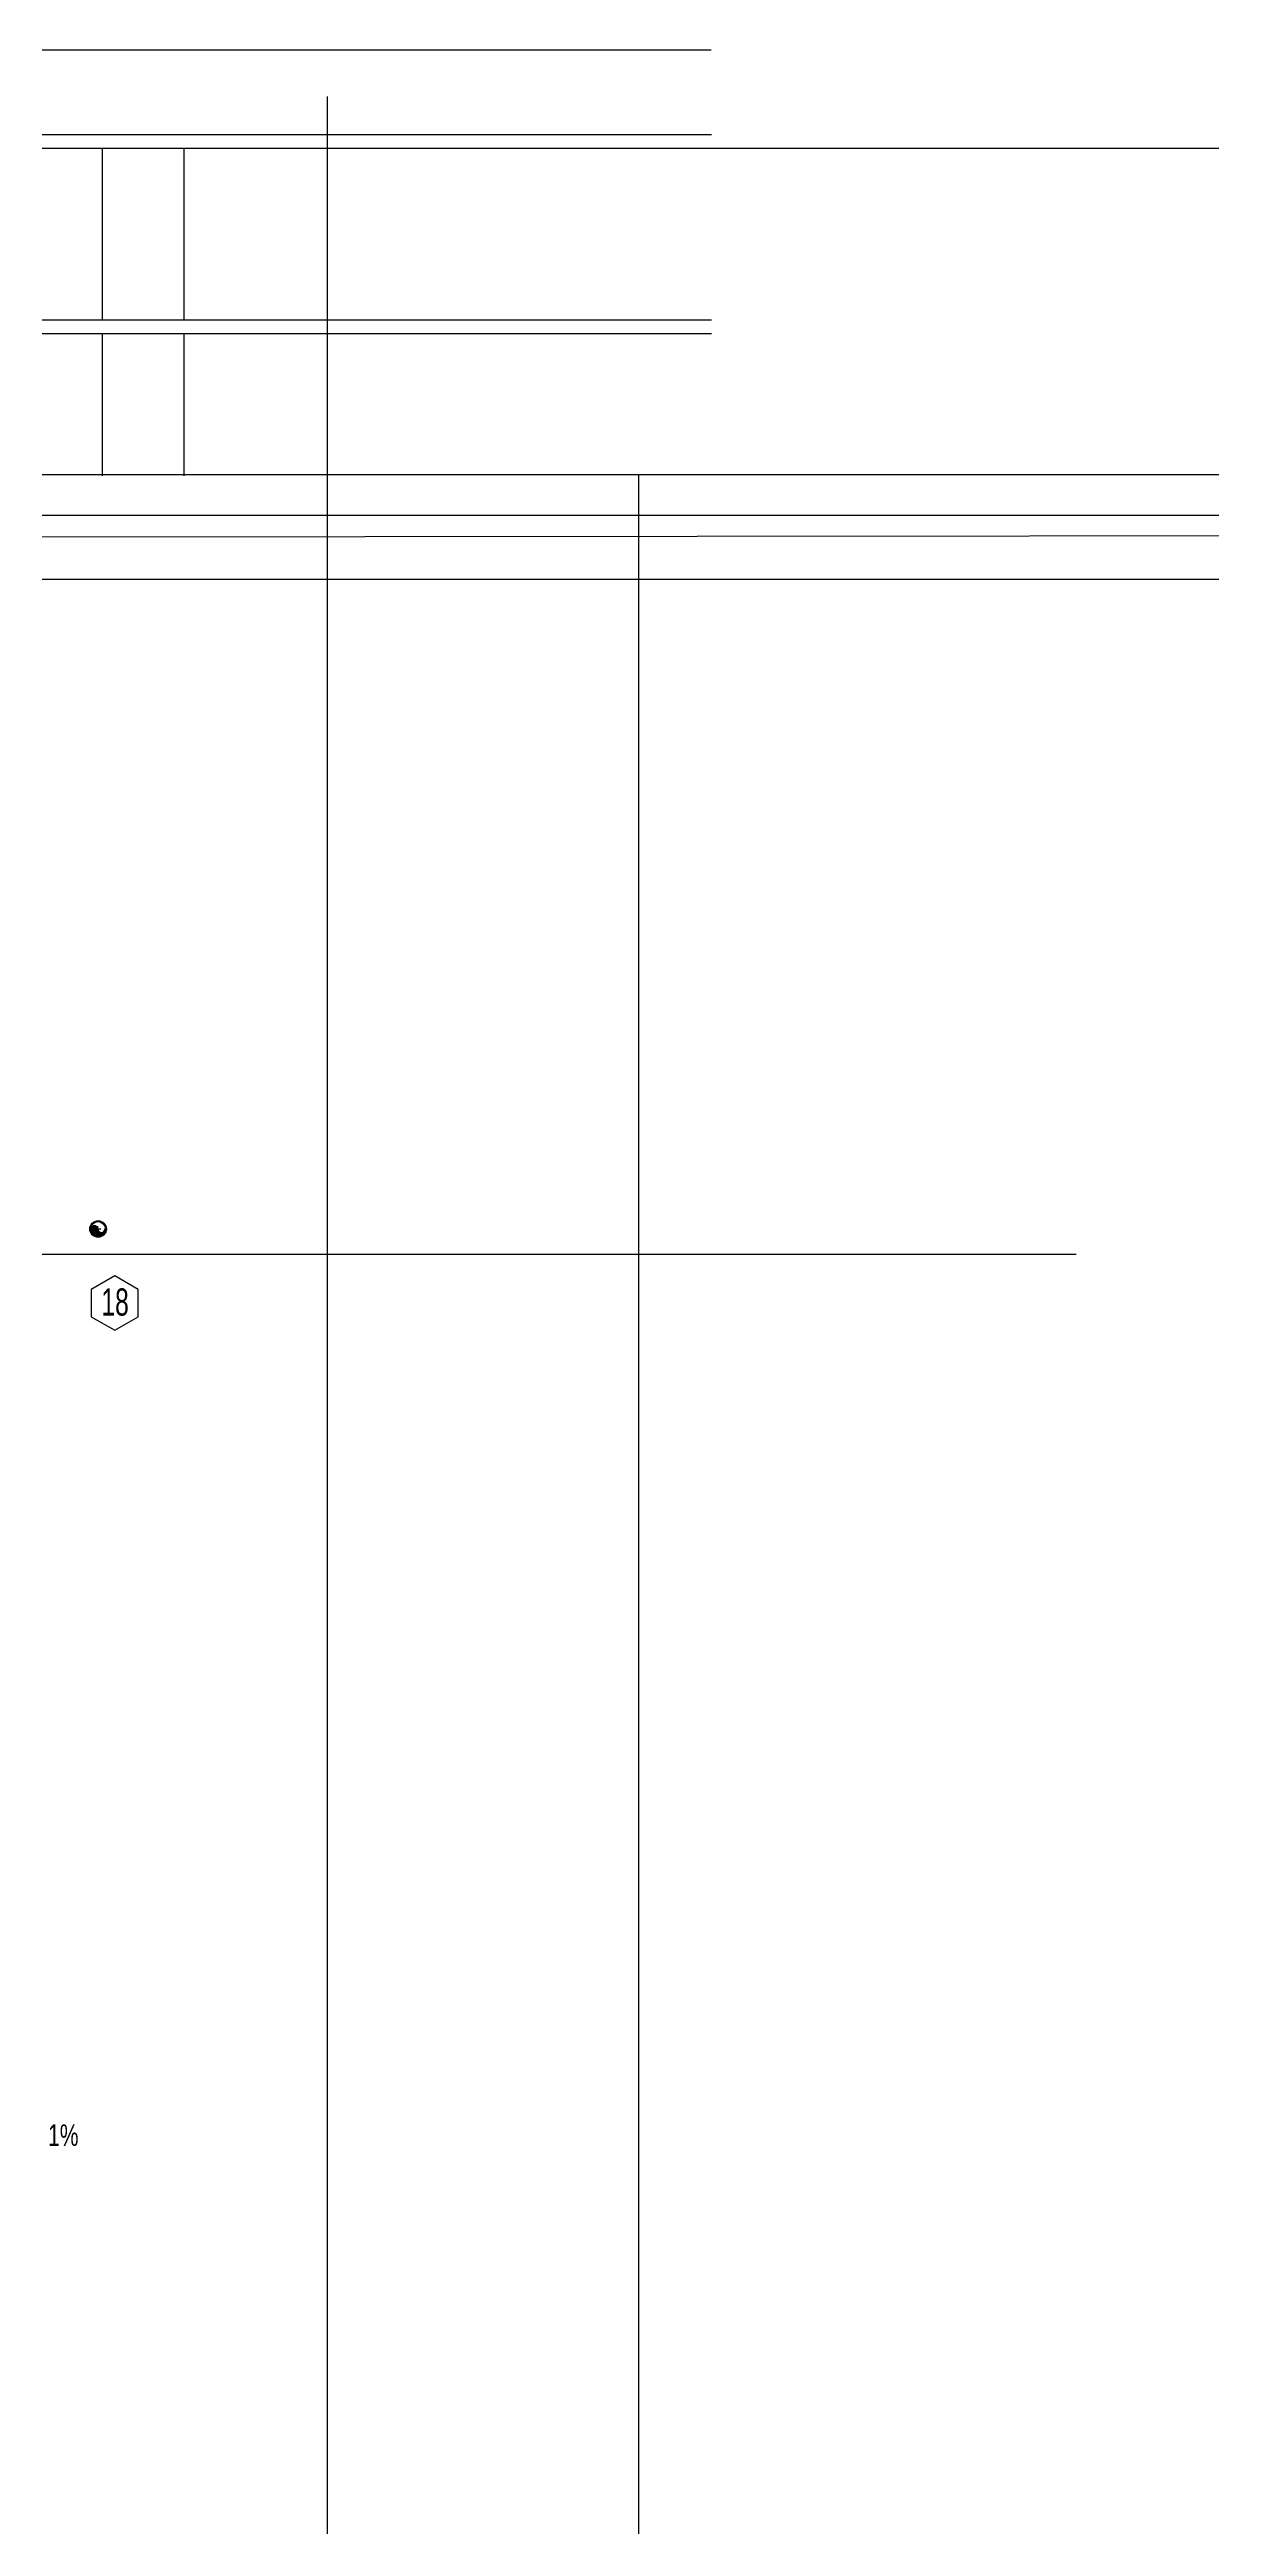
# Model space of a CAD drawing. Header units: millimetres. Extents: x -3782782348 to 131293, y -36553 to 57271.
# Drawn here: x 94406 to 95261, y -18666 to -16845 of the extents above; entities that cross this region are included whole.
import ezdxf

# ---------------------------------------------------------------- set-up
doc = ezdxf.new("R2010")
doc.units = ezdxf.units.MM
doc.header["$LTSCALE"] = 0.01
doc.layers.get('Defpoints').update_dxf_attribs({"color": 253})
for name, color, linetype in [('X_Esterno', 8, 'Continuous'), ('X_FOROMETRIA SCARICO NUMERAZIONE', 6, 'Continuous'), ('X_Proiezini', 1, 'Continuous'), ('X_quote 1', 253, 'Continuous'), ('X_TESTI', 253, 'Continuous')]:
    doc.layers.add(name, color=color, linetype=linetype)
doc.styles.add('Max 50', font='arial.ttf', dxfattribs={"width": 0.65, "height": 0.125})
doc.styles.add('QUOTE', font='simplex.shx', dxfattribs={"width": 0.7})
doc.styles.get("Standard").update_dxf_attribs({"font": 'arial.ttf'})
doc.dimstyles.get("Standard").update_dxf_attribs({"dimscale": 0, "dimtxt": 0.18, "dimasz": 0.18, "dimexe": 0.18, "dimexo": 0.0625, "dimgap": 0.09, "dimtad": 1, "dimdec": 0, "dimzin": 0, "dimdsep": 46, "dimtxsty": 'Standard', "dimcen": 0.09, "dimclrd": 256, "dimclre": 256, "dimclrt": 5, "dimadec": 0, "dimazin": 0, "dimtfac": 1, "dimtdec": 0, "dimtix": 1, "dimtofl": 0, "dimtmove": 2, "dimatfit": 3, "dimfxl": 1, "dimtolj": 1, "dimtzin": 0, "dimarcsym": 0})

# ---------------------------------------------------------------- blocks, each defined once
blk = doc.blocks.new('*D92')
at = {"layer": 'Defpoints', "color": 0, "transparency": 16777216}
for p in [(94521.6, -16879.1), (94521.6, -16909.1), (94610.5, -16909.1, 0)]:
    blk.add_point(p, dxfattribs=at)
at = {"layer": 'X_quote 1', "lineweight": -2, "transparency": 16777216}
blk.add_line((94610.5, -16879.2, 0), (94610.5, -16908.9, 0), dxfattribs=at)
at = {"layer": 'X_quote 1', "transparency": 16777216}
for points in [[(94610.5, -16879.2, 0), (94610.6, -16879.2, 0), (94610.5, -16879.1, 0)], [(94610.5, -16908.9, 0), (94610.6, -16908.9, 0), (94610.5, -16909.1, 0)]]:
    blk.add_solid(points, dxfattribs=at)
at = {"layer": 'X_quote 1', "color": 5, "transparency": 16777216, "insert": (94610.3, -16894.1, 0), "char_height": 0.18, "attachment_point": 5, "rotation": 90}
blk.add_mtext('\\A1;30', dxfattribs=at)
blk = doc.blocks.new('*D93')
at = {"layer": 'Defpoints', "color": 0, "transparency": 16777216}
for p in [(94521.6, -16909.1), (94427.8, -17187.1), (94610.5, -17187.1, 0)]:
    blk.add_point(p, dxfattribs=at)
at = {"layer": 'X_quote 1', "lineweight": -2, "transparency": 16777216}
blk.add_line((94610.5, -16909.2, 0), (94610.5, -17186.9, 0), dxfattribs=at)
at = {"layer": 'X_quote 1', "transparency": 16777216}
for points in [[(94610.5, -16909.2, 0), (94610.6, -16909.2, 0), (94610.5, -16909.1, 0)], [(94610.5, -17186.9, 0), (94610.6, -17186.9, 0), (94610.5, -17187.1, 0)]]:
    blk.add_solid(points, dxfattribs=at)
at = {"layer": 'X_quote 1', "color": 5, "transparency": 16777216, "insert": (94610.3, -17048.1, 0), "char_height": 0.18, "attachment_point": 5, "rotation": 90}
blk.add_mtext('\\A1;278', dxfattribs=at)
blk = doc.blocks.new('*D94')
at = {"layer": 'Defpoints', "color": 0, "transparency": 16777216}
for p in [(94427.8, -17187.1), (94610.5, -18735.1), (94610.5, -18735.1, 0)]:
    blk.add_point(p, dxfattribs=at)
at = {"layer": 'X_quote 1', "lineweight": -2, "transparency": 16777216}
blk.add_line((94610.5, -17187.2, 0), (94610.5, -18734.9, 0), dxfattribs=at)
at = {"layer": 'X_quote 1', "transparency": 16777216}
for points in [[(94610.5, -17187.2, 0), (94610.6, -17187.2, 0), (94610.5, -17187.1, 0)], [(94610.5, -18734.9, 0), (94610.6, -18734.9, 0), (94610.5, -18735.1, 0)]]:
    blk.add_solid(points, dxfattribs=at)
at = {"layer": 'X_quote 1', "color": 5, "transparency": 16777216, "insert": (94610.3, -17961.1, 0), "char_height": 0.18, "attachment_point": 5, "rotation": 90}
blk.add_mtext('\\A1;1548', dxfattribs=at)
blk = doc.blocks.new('*D245')
at = {"layer": 'Defpoints', "color": 0, "transparency": 16777216}
for p in [(93905.2, -17187.1, 0), (95161.4, -17471.1), (95161.4, -17730.5, 0)]:
    blk.add_point(p, dxfattribs=at)
at = {"layer": 'X_quote 1', "lineweight": -2, "transparency": 16777216}
blk.add_line((93905.4, -17730.5, 0), (95161.3, -17730.5, 0), dxfattribs=at)
at = {"layer": 'X_quote 1', "transparency": 16777216}
for points in [[(93905.4, -17730.5, 0), (93905.4, -17730.6, 0), (93905.2, -17730.5, 0)], [(95161.3, -17730.5, 0), (95161.3, -17730.6, 0), (95161.4, -17730.5, 0)]]:
    blk.add_solid(points, dxfattribs=at)
at = {"layer": 'X_quote 1', "color": 5, "transparency": 16777216, "insert": (94533.3, -17730.4, 0), "char_height": 0.18, "attachment_point": 5}
blk.add_mtext('\\A1;1256', dxfattribs=at)
blk = doc.blocks.new('*D313')
at = {"layer": 'Defpoints', "color": 0, "transparency": 16777216}
for p in [(94893.1, -16844.8, 0), (92349.7, -16907.1, 0), (94893.1, -16907)]:
    blk.add_point(p, dxfattribs=at)
at = {"layer": 'X_quote 1', "lineweight": -2, "transparency": 16777216}
blk.add_line((92349.9, -16844.8, 0), (94892.9, -16844.8, 0), dxfattribs=at)
at = {"layer": 'X_quote 1', "transparency": 16777216}
for points in [[(92349.9, -16844.8, 0), (92349.9, -16844.9, 0), (92349.7, -16844.8, 0)], [(94892.9, -16844.8, 0), (94892.9, -16844.9, 0), (94893.1, -16844.8, 0)]]:
    blk.add_solid(points, dxfattribs=at)
at = {"layer": 'X_quote 1', "color": 5, "transparency": 16777216, "insert": (93621.4, -16844.7, 0), "char_height": 0.18, "attachment_point": 5}
blk.add_mtext('\\A1;2543', dxfattribs=at)
blk = doc.blocks.new('colonna')
at = {"ltscale": 20}
h = blk.add_hatch(color=256, dxfattribs=at)
h.paths.add_polyline_path([(793.702, -32.366, -1), (793.58, -32.367, -1)])
h.paths.add_polyline_path([(793.586, -32.367, 1), (793.695, -32.366, 1)], flags=16)
blk.add_hatch(color=256).paths.add_polyline_path([(793.692, -32.366, -1), (793.59, -32.367, -1), (793.641, -32.366, 1)])
at = {"color": 2}
for p, q in [((793.661, -32.366), (793.62, -32.367)), ((793.641, -32.387), (793.64, -32.346))]:
    blk.add_line(p, q, dxfattribs=at)
at = {"color": 7}
for radius in [0.0611, 0.0543]:
    blk.add_circle((793.641, -32.366), radius, dxfattribs=at)
at = {"color": 2}
for centre, start, end in [((793.615, -32.367), 0.5919, 180.5919), ((793.666, -32.366), 180.5919, 0.5919)]:
    blk.add_arc(centre, 0.0255, start, end, dxfattribs=at)
blk = doc.blocks.new('*D391')
at = {"layer": 'Defpoints', "color": 0, "transparency": 16777216}
for p in [(94839.6, -17187.1), (94839.6, -17187.1), (124361.7, -25427.8, 0)]:
    blk.add_point(p, dxfattribs=at)
at = {"layer": 'X_quote 1', "lineweight": -2, "transparency": 16777216}
for p, q in [((94839.6, -25427.6), (94839.6, -17187.2)), ((94839.7, -17187.1), (94839.8, -17187.1)), ((124361.6, -25427.8), (94839.4, -25427.8))]:
    blk.add_line(p, q, dxfattribs=at)
at = {"layer": 'X_quote 1', "transparency": 16777216}
for points in [[(94839.6, -17187.2), (94839.6, -17187.2), (94839.6, -17187.1)], [(94839.6, -25427.6), (94839.6, -25427.6), (94839.6, -25427.8)]]:
    blk.add_solid(points, dxfattribs=at)
at = {"layer": 'X_quote 1', "color": 5, "transparency": 16777216, "insert": (94839.4, -21307.4), "char_height": 0.18, "attachment_point": 5, "rotation": 90}
blk.add_mtext('\\A1;8241', dxfattribs=at)
blk = doc.blocks.new('*D392')
at = {"layer": 'Defpoints', "color": 0, "transparency": 16777216}
for p in [(94839.6, -17157.1), (94839.6, -17157.1, 0), (94839.6, -17187.1)]:
    blk.add_point(p, dxfattribs=at)
at = {"layer": 'X_quote 1', "lineweight": -2, "transparency": 16777216}
for p, q in [((94839.6, -17186.9, 0), (94839.6, -17157.2, 0)), ((94839.7, -17157.1, 0), (94839.8, -17157.1, 0)), ((94839.7, -17187.1, 0), (94839.8, -17187.1, 0))]:
    blk.add_line(p, q, dxfattribs=at)
at = {"layer": 'X_quote 1', "transparency": 16777216}
for points in [[(94839.6, -17157.2, 0), (94839.6, -17157.2, 0), (94839.6, -17157.1, 0)], [(94839.6, -17186.9, 0), (94839.6, -17186.9, 0), (94839.6, -17187.1, 0)]]:
    blk.add_solid(points, dxfattribs=at)
at = {"layer": 'X_quote 1', "color": 5, "transparency": 16777216, "insert": (94839.4, -17172.1, 0), "char_height": 0.18, "attachment_point": 5, "rotation": 90}
blk.add_mtext('\\A1;30', dxfattribs=at)
blk = doc.blocks.new('*D405')
at = {"layer": 'Defpoints', "color": 0, "transparency": 16777216}
for p in [(92349.7, -17184.2, 0), (124353.7, -17187.1), (124353.7, -17234.1, 0)]:
    blk.add_point(p, dxfattribs=at)
at = {"layer": 'X_quote 1', "lineweight": -2, "transparency": 16777216}
for p, q in [((92349.7, -17184.2, 0), (92349.7, -17234.3, 0)), ((124353.7, -17187.1, 0), (124353.7, -17234.3, 0)), ((92349.9, -17234.1, 0), (124353.5, -17234.1, 0))]:
    blk.add_line(p, q, dxfattribs=at)
at = {"layer": 'X_quote 1', "transparency": 16777216}
for points in [[(92349.9, -17234.1, 0), (92349.9, -17234.1, 0), (92349.7, -17234.1, 0)], [(124353.5, -17234.1, 0), (124353.5, -17234.1, 0), (124353.7, -17234.1, 0)]]:
    blk.add_solid(points, dxfattribs=at)
at = {"layer": 'X_quote 1', "color": 5, "transparency": 16777216, "insert": (108351.7, -17233.9, 0), "char_height": 0.18, "attachment_point": 5}
blk.add_mtext('\\A1;32004', dxfattribs=at)

msp = doc.modelspace()

# ---------------------------------------------------------------- linework, layer by layer
at = {"layer": 'X_Esterno'}
for p, q in [((94445.2, -17043.6, 0), (94445.2, -16917, 0)), ((94445.2, -17043.6, 0), (94445.2, -16917, 0)), ((94505.2, -17043.6, 0), (94505.2, -16917, 0)), ((94445.2, -17158.2, 0), (94445.2, -17053.6, 0)), ((94445.2, -17158.2, 0), (94445.2, -17053.6, 0)), ((94505.2, -17158.2, 0), (94505.2, -17053.6, 0))]:
    msp.add_line(p, q, dxfattribs=at)
at = {"layer": 'X_Esterno', "elevation": 0}
for points in [[(92594.3, -16907.1), (94893.1, -16907)], [(92349.7, -16917.1), (96348.4, -16917)]]:
    msp.add_lwpolyline(points, dxfattribs=at)
at = {"layer": 'X_Esterno'}
msp.add_lwpolyline([(93904.7, -17203.5), (96348.4, -17201)], dxfattribs=at)
at = {"layer": 'X_FOROMETRIA SCARICO NUMERAZIONE', "elevation": 0}
msp.add_lwpolyline([(94436.9, -17776.6), (94454.2, -17786.5), (94471.5, -17776.6), (94471.5, -17756.6), (94454.2, -17746.6), (94436.9, -17756.6)], close=True, dxfattribs=at)
at = {"layer": 'X_Proiezini', "ltscale": 0.5}
for p, q in [((94893.1, -17043.6, 0), (92594.3, -17043.6, 0)), ((94893.1, -17053.6, 0), (92594.3, -17053.6, 0)), ((94397.8, -17157.1), (96348.4, -17157.1)), ((90325.7, -17187.1), (96348.4, -17187.1))]:
    msp.add_line(p, q, dxfattribs=at)

# ---------------------------------------------------------------- block references
at = {"layer": 'X_FOROMETRIA SCARICO NUMERAZIONE', "xscale": 100, "yscale": 100, "zscale": 100}
msp.add_blockref('colonna', (15077.9, -14475.5, 0), dxfattribs=at)

# ---------------------------------------------------------------- texts
at = {"layer": 'X_FOROMETRIA SCARICO NUMERAZIONE', "insert": (94444.4, -17755.8, 0), "char_height": 20, "width": 96.623, "attachment_point": 1, "style": 'Max 50'}
msp.add_mtext('{18}', dxfattribs=at)
at = {"layer": 'X_TESTI', "insert": (94427.6, -18386.7), "char_height": 1.452, "width": 214.705, "attachment_point": 9, "rotation": 359.8509, "style": 'QUOTE'}
msp.add_mtext('{\\fArial|b0|i0|c0|p34;\\H10.9x;1%}', dxfattribs=at)

# ---------------------------------------------------------------- dimensions: what is measured, and where the dimension line sits
at = {"layer": 'X_quote 1'}
for base, p1, p2, override, picture, middle in [((94893.1, -16844.8, 0), (92349.7, -16907.1, 0), (94893.1, -16907), {"dimscale": 1, "dimse1": 1, "dimse2": 1}, '*D313', (93621.4, -16844.7, 0)), ((124353.7, -17234.1, 0), (92349.7, -17184.2, 0), (124353.7, -17187.1), {"dimscale": 1}, '*D405', (108351.7, -17233.9, 0)), ((95161.4, -17730.5, 0), (93905.2, -17187.1, 0), (95161.4, -17471.1), {"dimscale": 1, "dimse1": 1, "dimse2": 1}, '*D245', (94533.3, -17730.4, 0))]:
    dim = msp.add_linear_dim(base=base, p1=p1, p2=p2, dimstyle='Standard', override=override, dxfattribs=at)
    dim.commit()
    dim.dimension.update_dxf_attribs({"geometry": picture, "text_midpoint": middle})
for base, p1, p2, override, picture, middle in [((94610.5, -16909.1, 0), (94521.6, -16879.1), (94521.6, -16909.1), {"dimscale": 1, "dimse1": 1, "dimse2": 1}, '*D92', (94610.3, -16894.1, 0)), ((94610.5, -17187.1, 0), (94521.6, -16909.1), (94427.8, -17187.1), {"dimscale": 1, "dimse1": 1, "dimse2": 1}, '*D93', (94610.3, -17048.1, 0)), ((94839.6, -17157.1, 0), (94839.6, -17187.1), (94839.6, -17157.1), {"dimscale": 1}, '*D392', (94839.4, -17172.1, 0)), ((94610.5, -18735.1, 0), (94427.8, -17187.1), (94610.5, -18735.1), {"dimscale": 1, "dimse1": 1, "dimse2": 1}, '*D94', (94610.3, -17961.1, 0)), ((94839.6, -17187.1), (124361.7, -25427.8, 0), (94839.6, -17187.1), {"dimscale": 1}, '*D391', (94839.4, -21307.4))]:
    dim = msp.add_linear_dim(base=base, p1=p1, p2=p2, angle=90, dimstyle='Standard', override=override, dxfattribs=at)
    dim.commit()
    dim.dimension.update_dxf_attribs({"geometry": picture, "text_midpoint": middle})

doc.saveas('drawing.dxf')
